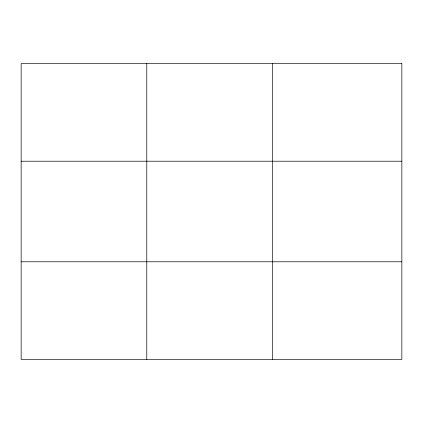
<?xml version="1.0" encoding="UTF-8"?>
<svg xmlns="http://www.w3.org/2000/svg" width="423" height="423" viewBox="0 0 423 423"><rect width="100%" height="100%" fill="white"/><g stroke="black" fill="none" stroke-linecap="round" stroke-linejoin="round"><path stroke-width="0.63" d="M146.781 63.587L146.781 359.413M272.412 63.587L272.412 359.413M21.15 161.211L401.85 161.211M21.15 261.789L401.85 261.789M401.85 63.587L401.85 359.413L21.15 359.413L21.15 63.587L401.85 63.587"/></g></svg>
